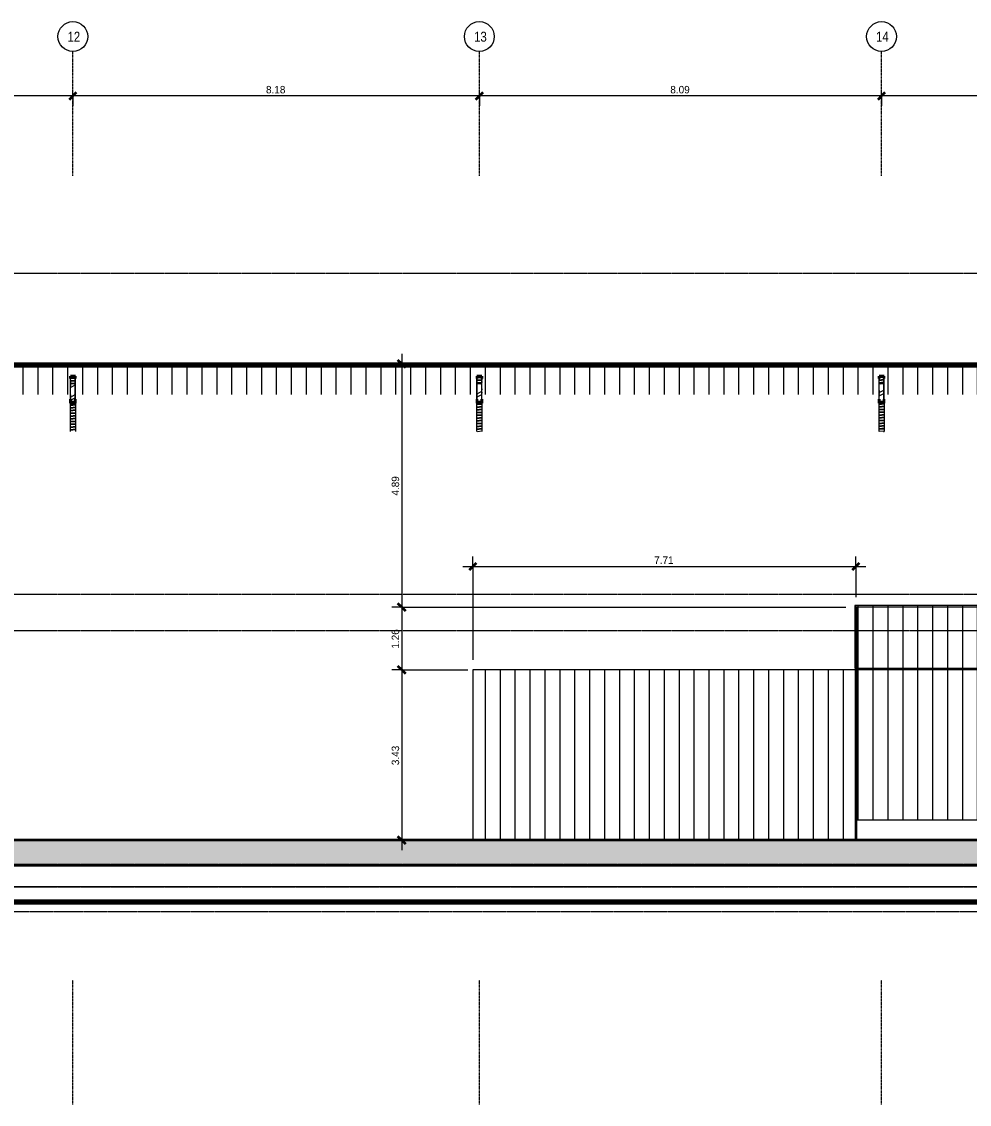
# Model space of a CAD drawing. Header units: centimetres. Extents: x -11896 to 2794, y -437 to 1921.
# Drawn here: x -8275 to -6368, y -437 to 1740 of the extents above; entities that cross this region are included whole.
import ezdxf

# ---------------------------------------------------------------- set-up
doc = ezdxf.new("R2010")
doc.units = ezdxf.units.CM
doc.linetypes.add('Centre', pattern=[3.175, 0.635, -0.475, 1.59, -0.475])
doc.linetypes.add('Grid Line', pattern=[2.2225, 1.27, -0.3175, 0.3175, -0.3175])
for name, color, linetype, lineweight in [('A-ANNO-DIMS', 7, 'Continuous', 9), ('A-ANNO-DIMS-100', 7, 'Continuous', 9), ('A-CLNG', 7, 'Continuous', 9), ('A-FLOR', 7, 'Continuous', 9), ('A-FLOR-LEVL', 7, 'Continuous', 9), ('A-FLOR-PATT', 7, 'Continuous', 35), ('A-ROOF', 7, 'Continuous', 9), ('A-ROOF-PATT', 7, 'Continuous', 35), ('A-WALL', 7, 'Continuous', 9), ('A-WALL-PATT', 7, 'Continuous', 35), ('C-BLDG-PADS', 7, 'Continuous', 9), ('C-TOPO', 7, 'Continuous', 9), ('I-WALL', 7, 'Continuous', 9), ('S-BEAM', 7, 'Continuous', 9), ('S-GRID', 7, 'Continuous', 9), ('S-GRID-IDEN', 7, 'Continuous', 9)]:
    doc.layers.add(name, color=color, linetype=linetype, lineweight=lineweight)
doc.styles.add('Century Gothic_1', font='GOTHIC.TTF', dxfattribs={"height": 15})
doc.styles.add('Saira Condensed', font='SairaCondensed-Regular.ttf', dxfattribs={"height": 20})
doc.dimstyles.new('FCA_N_Cotas_E100', dxfattribs={"dimscale": 30.48, "dimtxt": 15.662524, "dimasz": 0.492126, "dimexe": 0.656168, "dimexo": 0.656168, "dimgap": 0.032808, "dimtad": 1, "dimlfac": 0.01, "dimrnd": 0.01, "dimzin": 0, "dimdsep": 46, "dimtxsty": 'Century Gothic_1', "dimblk1": 'OBLIQUE', "dimblk2": 'OBLIQUE', "dimsah": 1, "dimcen": 0.09, "dimdle": 0.656168, "dimazin": 2, "dimtfac": 1, "dimtdec": 4, "dimtix": 1, "dimtmove": 0, "dimatfit": 3, "dimfxl": 1, "dimtvp": 1, "dimtolj": 1, "dimtzin": 0, "dimarcsym": 2})
pattern_1 = [(36.041, (-5061.785, 823.778), (-25.14435, 18.29587), []), (36.041, (-5061.785, 851.5), (-25.14435, 18.29587), [])]
pattern_2 = [(34.449, (-5061.785, 900.953), (-25.14447, 17.2483), []), (34.449, (-5061.785, 927.088), (-25.14447, 17.2483), [])]
pattern_3 = [(45, (-5061.785, 712), (-25.1447, 25.1447), []), (45, (-5061.785, 750.1), (-25.1447, 25.1447), [])]
pattern_4 = [(27.119, (-5061.785, 910.386), (-25.1446, 12.87785), []), (27.119, (-5061.785, 929.898), (-25.1446, 12.87785), [])]
pattern_5 = [(27.119, (-5061.785, 906.35), (-25.1446, 12.87785), []), (27.119, (-5061.785, 925.86), (-25.1446, 12.87785), [])]
pattern_6 = [(6.216, (-5061.785, 1018.833), (-25.144351, 2.738546), []), (6.216, (-5061.785, 1022.983), (-25.144351, 2.738546), [])]
pattern_7 = [(6.216, (-5061.785, 1023.505), (-25.144351, 2.738546), []), (6.216, (-5061.785, 1027.655), (-25.144351, 2.738546), [])]
pattern_8 = [(6.296, (-5061.785, 969.68), (-25.144893, 2.77422), []), (6.296, (-5061.785, 973.883), (-25.144893, 2.77422), [])]
pattern_9 = [(90, (-5061.785, 712), (-30, 2e-15), [])]

# ---------------------------------------------------------------- blocks, each defined once
blk = doc.blocks.new('RVR_CERCHA_C02 - RVR_CERCHA_C02-V1-Sección 2-1')
at = {"layer": 'S-BEAM', "true_color": 0xc0c0c0}
h = blk.add_hatch(dxfattribs=at)
h.set_pattern_fill('FP_7', color=9, style=0, pattern_type=2)
h.set_pattern_definition(pattern_3)
h.paths.add_polyline_path([(-6549.7, 1022.5), (-6549.7, 1027.2), (-6540.3, 1027.2), (-6540.3, 1022.5), (-6540, 1022.5), (-6540, 1027.5), (-6550, 1027.5), (-6550, 1022.5)])
h = blk.add_hatch(dxfattribs=at)
h.set_pattern_fill('FP_11', color=9, style=0, pattern_type=2)
h.set_pattern_definition(pattern_7)
h.paths.add_polyline_path([(-6541.1, 1012.9), (-6540.3, 1012.9), (-6540.3, 1027.2), (-6549.7, 1027.2), (-6549.7, 1012.9), (-6543.6, 1012.9)])
h = blk.add_hatch(dxfattribs=at)
h.set_pattern_fill('FP_10', color=9, style=0, pattern_type=2)
h.set_pattern_definition(pattern_6)
h.paths.add_polyline_path([(-6550, 1016.1), (-6549.7, 1016.1), (-6549.7, 1022.5), (-6550, 1022.5)])
h = blk.add_hatch(dxfattribs=at)
h.set_pattern_fill('FP_8', color=9, style=0, pattern_type=2)
h.set_pattern_definition(pattern_4)
h.paths.add_polyline_path([(-6549.7, 980.9), (-6549.7, 1016.1), (-6550, 1016.1), (-6550, 980.9)])
h = blk.add_hatch(dxfattribs=at)
h.set_pattern_fill('FP_5', color=9, style=0, pattern_type=2)
h.set_pattern_definition(pattern_1)
h.paths.add_polyline_path([(-6543.6, 1012.7), (-6540.3, 1012.7), (-6540.3, 1012.9), (-6549.7, 1012.9), (-6549.7, 1012.7)])
h = blk.add_hatch(dxfattribs=at)
h.set_pattern_fill('FP_6', color=9, style=0, pattern_type=2)
h.set_pattern_definition(pattern_2)
h.paths.add_polyline_path([(-6540.3, 973.2), (-6540.3, 975.1), (-6549.7, 975.1), (-6549.7, 973.2), (-6542.7, 973.2)])
h.paths.add_polyline_path([(-6540.3, 1011.6), (-6540.3, 1012.7), (-6549.7, 1012.7), (-6549.7, 1011.6), (-6543.6, 1011.6)])
h = blk.add_hatch(dxfattribs=at)
h.set_pattern_fill('FP_9', color=9, style=0, pattern_type=2)
h.set_pattern_definition(pattern_5)
h.paths.add_polyline_path([(-6543.6, 975.4), (-6540.3, 975.4), (-6540.3, 1011.6), (-6549.7, 1011.6), (-6549.7, 975.4), (-6547.4, 975.4)])
h = blk.add_hatch(dxfattribs=at)
h.set_pattern_fill('FP_10', color=9, style=0, pattern_type=2)
h.set_pattern_definition(pattern_6)
h.paths.add_polyline_path([(-6540.2, 1016.1), (-6540, 1016.1), (-6540, 1022.5), (-6540.3, 1022.5), (-6540.3, 1016.1)])
h = blk.add_hatch(dxfattribs=at)
h.set_pattern_fill('FP_8', color=9, style=0, pattern_type=2)
h.set_pattern_definition(pattern_4)
h.paths.add_polyline_path([(-6540, 980.9), (-6540, 1016.1), (-6540.3, 1016.1), (-6540.3, 980.9)])
h = blk.add_hatch(dxfattribs=at)
h.set_pattern_fill('FP_7', color=9, style=0, pattern_type=2)
h.set_pattern_definition(pattern_3)
h.paths.add_polyline_path([(-6543.6, 975.1), (-6540, 975.1), (-6540, 980.9), (-6540.3, 980.9), (-6540.3, 975.4), (-6549.7, 975.4), (-6549.7, 980.9), (-6550, 980.9), (-6550, 975.1)])
h = blk.add_hatch(dxfattribs=at)
h.set_pattern_fill('FP_7', color=9, style=0, pattern_type=2)
h.set_pattern_definition(pattern_3)
h.paths.add_polyline_path([(-6543.6, 972.9), (-6540, 972.9), (-6540, 977.9), (-6540.3, 977.9), (-6540.3, 973.2), (-6549.7, 973.2), (-6549.7, 977.9), (-6550, 977.9), (-6550, 972.9)])
h = blk.add_hatch(dxfattribs=at)
h.set_pattern_fill('FP_12', color=9, style=0, pattern_type=2)
h.set_pattern_definition(pattern_8)
h.paths.add_polyline_path([(-6542.7, 916.1), (-6540, 916.1), (-6540, 921.2), (-6540, 921.3), (-6540, 972.9), (-6550, 972.8), (-6550, 921.3), (-6550, 921.2), (-6550, 916.1), (-6543.6, 916.1)])
at = {"layer": 'S-BEAM', "lineweight": 35}
for p, q in [((-6550, 1027.5), (-6550, 1022.5)), ((-6540, 1027.5), (-6550, 1027.5)), ((-6549.7, 1022.5), (-6549.7, 1027.2)), ((-6549.7, 1027.2), (-6540.3, 1027.2)), ((-6540.3, 1027.2), (-6540.3, 1022.5)), ((-6540, 1022.5), (-6540, 1027.5)), ((-6550, 1022.5), (-6549.7, 1022.5)), ((-6540.3, 1022.5), (-6540, 1022.5)), ((-6550, 980.9), (-6550, 975.1)), ((-6549.7, 980.9), (-6550, 980.9)), ((-6549.7, 975.4), (-6549.7, 980.9)), ((-6540, 980.9), (-6540.3, 980.9)), ((-6540.3, 980.9), (-6540.3, 975.4)), ((-6540, 975.1), (-6540, 980.9)), ((-6549.7, 979.1), (-6550, 979.1)), ((-6550, 979.1), (-6550, 978.8)), ((-6550, 978.8), (-6549.7, 978.8)), ((-6550, 977.9), (-6550, 972.9)), ((-6549.7, 977.9), (-6550, 977.9)), ((-6550, 975.1), (-6540, 975.1)), ((-6550, 972.9), (-6540, 972.9)), ((-6549.7, 978.8), (-6549.7, 979.1)), ((-6549.7, 973.2), (-6549.7, 977.9)), ((-6540.3, 975.4), (-6549.7, 975.4)), ((-6540.3, 973.2), (-6549.7, 973.2)), ((-6540, 979.1), (-6540.3, 979.1)), ((-6540.3, 979.1), (-6540.3, 978.8)), ((-6540.3, 978.8), (-6540, 978.8)), ((-6540, 977.9), (-6540.3, 977.9)), ((-6540.3, 977.9), (-6540.3, 973.2)), ((-6540, 978.8), (-6540, 979.1)), ((-6540, 972.9), (-6540, 977.9))]:
    blk.add_line(p, q, dxfattribs=at)
at = {"layer": 'S-BEAM'}
for p, q in [((-6550, 1016.1), (-6550, 1022.5)), ((-6550, 980.9), (-6550, 1016.1)), ((-6549.7, 1016.1), (-6549.7, 1022.5)), ((-6549.7, 980.9), (-6549.7, 1016.1)), ((-6540.3, 1012.9), (-6549.7, 1012.9)), ((-6549.7, 1012.7), (-6540.3, 1012.7)), ((-6540.3, 1016.1), (-6540.3, 1022.5)), ((-6540.3, 980.9), (-6540.3, 1016.1)), ((-6540, 1016.1), (-6540, 1022.5)), ((-6540, 980.9), (-6540, 1016.1)), ((-6550, 921.3), (-6550, 972.9)), ((-6540, 972.9), (-6540, 921.3)), ((-6550, 921.2), (-6549.7, 921.2)), ((-6550, 916.1), (-6550, 921.2)), ((-6540.3, 921.2), (-6540, 921.2)), ((-6540, 921.2), (-6540, 916.1))]:
    blk.add_line(p, q, dxfattribs=at)
blk = doc.blocks.new('RVR_CERCHA_C02 - RVR_CERCHA_C02-V2-Sección 2-1')
at = {"layer": 'S-BEAM', "true_color": 0xc0c0c0}
h = blk.add_hatch(dxfattribs=at)
h.set_pattern_fill('FP_7', color=9, style=0, pattern_type=2)
h.set_pattern_definition(pattern_3)
h.paths.add_polyline_path([(-7348.8, 1022.5), (-7348.8, 1027.5), (-7358.8, 1027.5), (-7358.8, 1022.5), (-7358.5, 1022.5), (-7358.5, 1027.2), (-7349.1, 1027.2), (-7349.1, 1022.5)])
h = blk.add_hatch(dxfattribs=at)
h.set_pattern_fill('FP_11', color=9, style=0, pattern_type=2)
h.set_pattern_definition(pattern_7)
h.paths.add_polyline_path([(-7356.9, 1012.9), (-7349.1, 1012.9), (-7349.1, 1027.2), (-7358.5, 1027.2), (-7358.5, 1012.9)])
h = blk.add_hatch(dxfattribs=at)
h.set_pattern_fill('FP_10', color=9, style=0, pattern_type=2)
h.set_pattern_definition(pattern_6)
h.paths.add_polyline_path([(-7358.8, 1016.1), (-7358.5, 1016.1), (-7358.5, 1022.5), (-7358.8, 1022.5)])
h = blk.add_hatch(dxfattribs=at)
h.set_pattern_fill('FP_8', color=9, style=0, pattern_type=2)
h.set_pattern_definition(pattern_4)
h.paths.add_polyline_path([(-7358.5, 980.9), (-7358.5, 1016.1), (-7358.8, 1016.1), (-7358.8, 980.9)])
h = blk.add_hatch(dxfattribs=at)
h.set_pattern_fill('FP_5', color=9, style=0, pattern_type=2)
h.set_pattern_definition(pattern_1)
h.paths.add_polyline_path([(-7358.5, 1012.7), (-7349.1, 1012.7), (-7349.1, 1012.9), (-7358.5, 1012.9), (-7358.5, 1012.7)])
h = blk.add_hatch(dxfattribs=at)
h.set_pattern_fill('FP_6', color=9, style=0, pattern_type=2)
h.set_pattern_definition(pattern_2)
h.paths.add_polyline_path([(-7349.1, 973.2), (-7349.1, 975.1), (-7358.5, 975.1), (-7358.5, 973.2), (-7351.5, 973.2)])
h.paths.add_polyline_path([(-7349.1, 1011.6), (-7349.1, 1012.7), (-7358.5, 1012.7), (-7358.5, 1011.6)])
h = blk.add_hatch(dxfattribs=at)
h.set_pattern_fill('FP_9', color=9, style=0, pattern_type=2)
h.set_pattern_definition(pattern_5)
h.paths.add_polyline_path([(-7349.1, 975.4), (-7349.1, 1011.6), (-7358.5, 1011.6), (-7358.5, 975.4), (-7351.4, 975.4)])
h = blk.add_hatch(dxfattribs=at)
h.set_pattern_fill('FP_10', color=9, style=0, pattern_type=2)
h.set_pattern_definition(pattern_6)
h.paths.add_polyline_path([(-7349.1, 1016.1), (-7348.8, 1016.1), (-7348.8, 1022.5), (-7349.1, 1022.5), (-7349.1, 1016.1)])
h = blk.add_hatch(dxfattribs=at)
h.set_pattern_fill('FP_8', color=9, style=0, pattern_type=2)
h.set_pattern_definition(pattern_4)
h.paths.add_polyline_path([(-7348.8, 980.9), (-7348.8, 1016.1), (-7349.1, 1016.1), (-7349.1, 980.9)])
h = blk.add_hatch(dxfattribs=at)
h.set_pattern_fill('FP_7', color=9, style=0, pattern_type=2)
h.set_pattern_definition(pattern_3)
h.paths.add_polyline_path([(-7358.8, 975.1), (-7348.8, 975.1), (-7348.8, 980.9), (-7349.1, 980.9), (-7349.1, 975.4), (-7358.5, 975.4), (-7358.5, 980.9), (-7358.8, 980.9)])
h = blk.add_hatch(dxfattribs=at)
h.set_pattern_fill('FP_7', color=9, style=0, pattern_type=2)
h.set_pattern_definition(pattern_3)
h.paths.add_polyline_path([(-7358.8, 972.9), (-7348.8, 972.9), (-7348.8, 977.9), (-7349.1, 977.9), (-7349.1, 973.2), (-7358.5, 973.2), (-7358.5, 977.9), (-7358.8, 977.9)])
h = blk.add_hatch(dxfattribs=at)
h.set_pattern_fill('FP_12', color=9, style=0, pattern_type=2)
h.set_pattern_definition(pattern_8)
h.paths.add_polyline_path([(-7351.5, 916.1), (-7348.8, 916.1), (-7348.8, 921.2), (-7348.8, 921.3), (-7348.8, 972.9), (-7358.8, 972.8), (-7358.8, 921.3), (-7358.8, 921.2), (-7358.8, 916.1), (-7358.5, 916.1)])
at = {"layer": 'S-BEAM', "lineweight": 35}
for p, q in [((-7358.8, 1027.5), (-7358.8, 1022.5)), ((-7348.8, 1027.5), (-7358.8, 1027.5)), ((-7358.5, 1022.5), (-7358.5, 1027.2)), ((-7358.5, 1027.2), (-7349.1, 1027.2)), ((-7349.1, 1027.2), (-7349.1, 1022.5)), ((-7348.8, 1022.5), (-7348.8, 1027.5)), ((-7358.8, 1022.5), (-7358.5, 1022.5)), ((-7349.1, 1022.5), (-7348.8, 1022.5)), ((-7358.8, 980.9), (-7358.8, 975.1)), ((-7358.5, 980.9), (-7358.8, 980.9)), ((-7358.5, 975.4), (-7358.5, 980.9)), ((-7348.8, 980.9), (-7349.1, 980.9)), ((-7349.1, 980.9), (-7349.1, 975.4)), ((-7348.8, 975.1), (-7348.8, 980.9)), ((-7358.5, 979.1), (-7358.8, 979.1)), ((-7358.8, 979.1), (-7358.8, 978.8)), ((-7358.8, 978.8), (-7358.5, 978.8)), ((-7358.8, 977.9), (-7358.8, 972.9)), ((-7358.5, 977.9), (-7358.8, 977.9)), ((-7358.8, 975.1), (-7348.8, 975.1)), ((-7358.8, 972.9), (-7348.8, 972.9)), ((-7358.5, 978.8), (-7358.5, 979.1)), ((-7358.5, 973.2), (-7358.5, 977.9)), ((-7349.1, 975.4), (-7358.5, 975.4)), ((-7349.1, 973.2), (-7358.5, 973.2)), ((-7348.8, 979.1), (-7349.1, 979.1)), ((-7349.1, 979.1), (-7349.1, 978.8)), ((-7349.1, 978.8), (-7348.8, 978.8)), ((-7348.8, 977.9), (-7349.1, 977.9)), ((-7349.1, 977.9), (-7349.1, 973.2)), ((-7348.8, 978.8), (-7348.8, 979.1)), ((-7348.8, 972.9), (-7348.8, 977.9))]:
    blk.add_line(p, q, dxfattribs=at)
at = {"layer": 'S-BEAM'}
for p, q in [((-7358.8, 1016.1), (-7358.8, 1022.5)), ((-7358.8, 980.9), (-7358.8, 1016.1)), ((-7358.5, 1016.1), (-7358.5, 1022.5)), ((-7358.5, 980.9), (-7358.5, 1016.1)), ((-7349.1, 1012.9), (-7358.5, 1012.9)), ((-7358.5, 1012.7), (-7349.1, 1012.7)), ((-7349.1, 1016.1), (-7349.1, 1022.5)), ((-7349.1, 980.9), (-7349.1, 1016.1)), ((-7348.8, 1016.1), (-7348.8, 1022.5)), ((-7348.8, 980.9), (-7348.8, 1016.1)), ((-7358.8, 921.3), (-7358.8, 972.9)), ((-7348.8, 972.9), (-7348.8, 921.3)), ((-7358.8, 921.2), (-7358.5, 921.2)), ((-7358.8, 916.1), (-7358.8, 921.2)), ((-7349.1, 921.2), (-7348.8, 921.2)), ((-7348.8, 921.2), (-7348.8, 916.1))]:
    blk.add_line(p, q, dxfattribs=at)
blk = doc.blocks.new('RVR_CERCHA_C02 - RVR_CERCHA_C02-V4-Sección 2-1')
at = {"layer": 'S-BEAM', "true_color": 0xc0c0c0}
h = blk.add_hatch(dxfattribs=at)
h.set_pattern_fill('FP_7', color=9, style=0, pattern_type=2)
h.set_pattern_definition(pattern_3)
h.paths.add_polyline_path([(-8176.3, 1022.5), (-8176.3, 1027.2), (-8166.9, 1027.2), (-8166.9, 1022.5), (-8166.6, 1022.5), (-8166.6, 1027.5), (-8176.6, 1027.5), (-8176.6, 1022.5)])
h = blk.add_hatch(dxfattribs=at)
h.set_pattern_fill('FP_11', color=9, style=0, pattern_type=2)
h.set_pattern_definition(pattern_7)
h.paths.add_polyline_path([(-8167.7, 1012.9), (-8166.9, 1012.9), (-8166.9, 1027.2), (-8176.3, 1027.2), (-8176.3, 1012.9), (-8174.5, 1012.9)])
h = blk.add_hatch(dxfattribs=at)
h.set_pattern_fill('FP_10', color=9, style=0, pattern_type=2)
h.set_pattern_definition(pattern_6)
h.paths.add_polyline_path([(-8176.6, 1016.1), (-8176.3, 1016.1), (-8176.3, 1022.5), (-8176.6, 1022.5)])
h = blk.add_hatch(dxfattribs=at)
h.set_pattern_fill('FP_8', color=9, style=0, pattern_type=2)
h.set_pattern_definition(pattern_4)
h.paths.add_polyline_path([(-8176.3, 980.9), (-8176.3, 1016.1), (-8176.6, 1016.1), (-8176.6, 980.9)])
h = blk.add_hatch(dxfattribs=at)
h.set_pattern_fill('FP_5', color=9, style=0, pattern_type=2)
h.set_pattern_definition(pattern_1)
h.paths.add_polyline_path([(-8174.5, 1012.7), (-8166.9, 1012.7), (-8166.9, 1012.9), (-8176.3, 1012.9), (-8176.3, 1012.7)])
h = blk.add_hatch(dxfattribs=at)
h.set_pattern_fill('FP_6', color=9, style=0, pattern_type=2)
h.set_pattern_definition(pattern_2)
h.paths.add_polyline_path([(-8176.3, 973.2), (-8166.9, 973.2), (-8166.9, 975.1), (-8176.3, 975.1)])
h.paths.add_polyline_path([(-8176.3, 1011.6), (-8166.9, 1011.6), (-8166.9, 1012.7), (-8176.3, 1012.7)])
h = blk.add_hatch(dxfattribs=at)
h.set_pattern_fill('FP_9', color=9, style=0, pattern_type=2)
h.set_pattern_definition(pattern_5)
h.paths.add_polyline_path([(-8174.5, 975.4), (-8166.9, 975.4), (-8166.9, 1011.6), (-8176.3, 1011.6), (-8176.3, 975.4)])
h = blk.add_hatch(dxfattribs=at)
h.set_pattern_fill('FP_10', color=9, style=0, pattern_type=2)
h.set_pattern_definition(pattern_6)
h.paths.add_polyline_path([(-8166.6, 1016.1), (-8166.6, 1016.1), (-8166.6, 1022.5), (-8166.9, 1022.5), (-8166.8, 1016.1)])
h = blk.add_hatch(dxfattribs=at)
h.set_pattern_fill('FP_8', color=9, style=0, pattern_type=2)
h.set_pattern_definition(pattern_4)
h.paths.add_polyline_path([(-8166.6, 980.9), (-8166.6, 1016.1), (-8166.9, 1016.1), (-8166.9, 980.9)])
h = blk.add_hatch(dxfattribs=at)
h.set_pattern_fill('FP_7', color=9, style=0, pattern_type=2)
h.set_pattern_definition(pattern_3)
h.paths.add_polyline_path([(-8174.5, 975.1), (-8166.6, 975.1), (-8166.6, 980.9), (-8166.9, 980.9), (-8166.9, 975.4), (-8176.3, 975.4), (-8176.3, 980.9), (-8176.6, 980.9), (-8176.6, 975.1)])
h = blk.add_hatch(dxfattribs=at)
h.set_pattern_fill('FP_7', color=9, style=0, pattern_type=2)
h.set_pattern_definition(pattern_3)
h.paths.add_polyline_path([(-8174.5, 972.9), (-8166.6, 972.9), (-8166.6, 977.9), (-8166.9, 977.9), (-8166.9, 973.2), (-8176.3, 973.2), (-8176.3, 977.9), (-8176.6, 977.9), (-8176.6, 972.9)])
h = blk.add_hatch(dxfattribs=at)
h.set_pattern_fill('FP_12', color=9, style=0, pattern_type=2)
h.set_pattern_definition(pattern_8)
h.paths.add_polyline_path([(-8169.3, 916.1), (-8166.6, 916.1), (-8166.6, 921.2), (-8166.6, 921.3), (-8166.6, 972.9), (-8176.6, 972.8), (-8176.6, 921.3), (-8176.6, 921.2), (-8176.6, 916.1), (-8174.5, 916.1)])
h = blk.add_hatch(dxfattribs=at)
h.set_pattern_fill('FP_13', color=9, style=0, pattern_type=2)
h.set_pattern_definition([(40.659, (-5061.785, 971.056), (-17.55425, 28.1168), []), (40.659, (-5061.785, 1003.78), (-17.55425, 28.1168), [])])
h.paths.add_polyline_path([(-8166.6, 921.2), (-8166.6, 921.3), (-8166.9, 921.2)])
at = {"layer": 'S-BEAM', "lineweight": 35}
for p, q in [((-8176.6, 1027.5), (-8176.6, 1022.5)), ((-8166.6, 1027.5), (-8176.6, 1027.5)), ((-8176.3, 1022.5), (-8176.3, 1027.2)), ((-8176.3, 1027.2), (-8166.9, 1027.2)), ((-8166.9, 1027.2), (-8166.9, 1022.5)), ((-8166.6, 1022.5), (-8166.6, 1027.5)), ((-8176.6, 1022.5), (-8176.3, 1022.5)), ((-8166.9, 1022.5), (-8166.6, 1022.5)), ((-8176.6, 980.9), (-8176.6, 975.1)), ((-8176.3, 980.9), (-8176.6, 980.9)), ((-8176.3, 975.4), (-8176.3, 980.9)), ((-8166.6, 980.9), (-8166.9, 980.9)), ((-8166.9, 980.9), (-8166.9, 975.4)), ((-8166.6, 975.1), (-8166.6, 980.9)), ((-8176.3, 979.1), (-8176.6, 979.1)), ((-8176.6, 979.1), (-8176.6, 978.8)), ((-8176.6, 978.8), (-8176.3, 978.8)), ((-8176.6, 977.9), (-8176.6, 972.9)), ((-8176.3, 977.9), (-8176.6, 977.9)), ((-8176.6, 975.1), (-8166.6, 975.1)), ((-8176.6, 972.9), (-8166.6, 972.9)), ((-8176.3, 978.8), (-8176.3, 979.1)), ((-8176.3, 973.2), (-8176.3, 977.9)), ((-8166.9, 975.4), (-8176.3, 975.4)), ((-8166.9, 973.2), (-8176.3, 973.2)), ((-8166.6, 979.1), (-8166.9, 979.1)), ((-8166.9, 979.1), (-8166.9, 978.8)), ((-8166.9, 978.8), (-8166.6, 978.8)), ((-8166.6, 977.9), (-8166.9, 977.9)), ((-8166.9, 977.9), (-8166.9, 973.2)), ((-8166.6, 978.8), (-8166.6, 979.1)), ((-8166.6, 972.9), (-8166.6, 977.9))]:
    blk.add_line(p, q, dxfattribs=at)
at = {"layer": 'S-BEAM'}
for p, q in [((-8176.6, 1016.1), (-8176.6, 1022.5)), ((-8176.6, 980.9), (-8176.6, 1016.1)), ((-8176.3, 1016.1), (-8176.3, 1022.5)), ((-8176.3, 980.9), (-8176.3, 1016.1)), ((-8166.9, 1012.9), (-8176.3, 1012.9)), ((-8176.3, 1012.7), (-8166.9, 1012.7)), ((-8166.9, 1016.1), (-8166.9, 1022.5)), ((-8166.9, 980.9), (-8166.9, 1016.1)), ((-8166.6, 1016.1), (-8166.6, 1022.5)), ((-8166.6, 980.9), (-8166.6, 1016.1)), ((-8176.6, 921.3), (-8176.6, 972.9)), ((-8166.6, 972.9), (-8166.6, 921.3)), ((-8176.6, 921.2), (-8176.3, 921.2)), ((-8176.6, 916.1), (-8176.6, 921.2)), ((-8166.9, 921.2), (-8166.6, 921.2)), ((-8166.6, 921.2), (-8166.6, 916.1))]:
    blk.add_line(p, q, dxfattribs=at)
blk = doc.blocks.new('PQ_RVR_EST-01_ZZ_ZZ_MO_T_A_rvt-1-Sección 2-1')
at = {"layer": 'A-FLOR-PATT', "lineweight": 9, "true_color": 0x9a9a9a}
blk.add_hatch(color=253, dxfattribs=at).paths.add_polyline_path([(-11182.1, 44), (-5134, 44), (-5134, 94), (-11182.1, 94)])
at = {"layer": 'A-FLOR', "lineweight": 35}
for p, q in [((-5134, 94), (-9355.8, 94)), ((-11182.1, 44), (-5134, 44))]:
    blk.add_line(p, q, dxfattribs=at)
at = {"layer": 'S-BEAM', "lineweight": 9}
for name in ['RVR_CERCHA_C02 - RVR_CERCHA_C02-V4-Sección 2-1', 'RVR_CERCHA_C02 - RVR_CERCHA_C02-V2-Sección 2-1', 'RVR_CERCHA_C02 - RVR_CERCHA_C02-V1-Sección 2-1']:
    blk.add_blockref(name, (0, 0), dxfattribs=at)
blk = doc.blocks.new('Grid - 3mm-1939417-Sección 2-1')
at = {"layer": 'S-GRID-IDEN', "color": 253, "true_color": 0xaaaaaa}
blk.add_circle((-11357.4, 1710.5), 30, dxfattribs=at)
blk = doc.blocks.new('DIMBLOCK1-Sección 2-1')
at = {"layer": 'A-ANNO-DIMS-100', "lineweight": 35}
for p, q in [((-6545, 1591), (-6552.5, 1583.5)), ((-6545, 1591), (-6537.5, 1598.5)), ((-5746.5, 1591), (-5754, 1583.5)), ((-5746.5, 1591), (-5739, 1598.5))]:
    blk.add_line(p, q, dxfattribs=at)
at = {"layer": 'A-ANNO-DIMS-100'}
for p, q in [((-6545, 1591), (-6545, 1600.3)), ((-5726.5, 1591), (-6545, 1591)), ((-6545, 1591), (-6545, 1571)), ((-5746.5, 1591), (-5746.5, 1600.3)), ((-5746.5, 1591), (-5746.5, 1571))]:
    blk.add_line(p, q, dxfattribs=at)
at = {"layer": 'A-ANNO-DIMS-100', "color": 0, "insert": (-6166.1, 1611.2), "char_height": 15, "width": 48.927, "attachment_point": 1, "line_spacing_factor": 0.984502, "style": 'Century Gothic_1'}
blk.add_mtext('7.98', dxfattribs=at)
blk = doc.blocks.new('_Oblique')
at = {"color": 0, "linetype": 'ByBlock', "lineweight": -2}
blk.add_line((-0.5, -0.5), (0.5, 0.5), dxfattribs=at)
blk = doc.blocks.new('DIMBLOCK2-Sección 2-1')
at = {"layer": 'A-ANNO-DIMS-100', "lineweight": 35}
for p, q in [((-7354, 1591), (-7361.5, 1583.5)), ((-7354, 1591), (-7346.5, 1598.5)), ((-6545, 1591), (-6552.5, 1583.5)), ((-6545, 1591), (-6537.5, 1598.5))]:
    blk.add_line(p, q, dxfattribs=at)
at = {"layer": 'A-ANNO-DIMS-100'}
for p, q in [((-7354, 1591), (-7354, 1600.3)), ((-6545, 1591), (-7354, 1591)), ((-7354, 1591), (-7354, 1571)), ((-6545, 1591), (-6545, 1600.3)), ((-6545, 1591), (-6545, 1571))]:
    blk.add_line(p, q, dxfattribs=at)
at = {"layer": 'A-ANNO-DIMS-100', "color": 0, "insert": (-6969.9, 1611.2), "char_height": 15, "width": 48.927, "attachment_point": 1, "line_spacing_factor": 0.984502, "style": 'Century Gothic_1'}
blk.add_mtext('8.09', dxfattribs=at)
blk = doc.blocks.new('DIMBLOCK3-Sección 2-1')
at = {"layer": 'A-ANNO-DIMS-100', "lineweight": 35}
for p, q in [((-8171.6, 1591), (-8179.1, 1583.5)), ((-8171.6, 1591), (-8164.1, 1598.5)), ((-7354, 1591), (-7361.5, 1583.5)), ((-7354, 1591), (-7346.5, 1598.5))]:
    blk.add_line(p, q, dxfattribs=at)
at = {"layer": 'A-ANNO-DIMS-100'}
for p, q in [((-8171.6, 1591), (-8171.6, 1600.3)), ((-7354, 1591), (-8171.6, 1591)), ((-8171.6, 1591), (-8171.6, 1571)), ((-7354, 1591), (-7354, 1600.3)), ((-7354, 1591), (-7354, 1571))]:
    blk.add_line(p, q, dxfattribs=at)
at = {"layer": 'A-ANNO-DIMS-100', "color": 0, "insert": (-7783.2, 1611.2), "char_height": 15, "width": 48.927, "attachment_point": 1, "line_spacing_factor": 0.984502, "style": 'Century Gothic_1'}
blk.add_mtext('8.18', dxfattribs=at)
blk = doc.blocks.new('DIMBLOCK4-Sección 2-1')
at = {"layer": 'A-ANNO-DIMS-100', "lineweight": 35}
for p, q in [((-8971.4, 1591), (-8978.9, 1583.5)), ((-8971.4, 1591), (-8963.9, 1598.5)), ((-8171.6, 1591), (-8179.1, 1583.5)), ((-8171.6, 1591), (-8164.1, 1598.5))]:
    blk.add_line(p, q, dxfattribs=at)
at = {"layer": 'A-ANNO-DIMS-100'}
for p, q in [((-8971.4, 1591), (-8971.4, 1600.3)), ((-8171.6, 1591), (-8971.4, 1591)), ((-8971.4, 1591), (-8971.4, 1571)), ((-8171.6, 1591), (-8171.6, 1600.3)), ((-8171.6, 1591), (-8171.6, 1571))]:
    blk.add_line(p, q, dxfattribs=at)
at = {"layer": 'A-ANNO-DIMS-100', "color": 0, "insert": (-8591.9, 1611.2), "char_height": 15, "width": 48.927, "attachment_point": 1, "line_spacing_factor": 0.984502, "style": 'Century Gothic_1'}
blk.add_mtext('8.00', dxfattribs=at)
blk = doc.blocks.new('DIMBLOCK11-Sección 2-1')
at = {"layer": 'A-ANNO-DIMS-100'}
for p, q in [((-7510.2, 1072.2), (-7510.2, 562.8)), ((-7510.2, 1052.2), (-7530.2, 1052.2)), ((-7510.2, 1052.2), (-6425.3, 1052.2)), ((-7510.2, 562.8), (-7530.2, 562.8)), ((-7510.2, 562.8), (-6616.7, 562.8))]:
    blk.add_line(p, q, dxfattribs=at)
at = {"layer": 'A-ANNO-DIMS-100', "lineweight": 35}
for p, q in [((-7510.2, 1052.2), (-7517.7, 1059.7)), ((-7510.2, 1052.2), (-7502.7, 1044.7)), ((-7510.2, 562.8), (-7517.7, 570.3)), ((-7510.2, 562.8), (-7502.7, 555.3))]:
    blk.add_line(p, q, dxfattribs=at)
at = {"layer": 'A-ANNO-DIMS-100', "color": 0, "insert": (-7530.4, 787.1), "char_height": 15, "width": 48.927, "attachment_point": 1, "rotation": 90, "line_spacing_factor": 0.984502, "style": 'Century Gothic_1'}
blk.add_mtext('4.89', dxfattribs=at)
blk = doc.blocks.new('DIMBLOCK12-Sección 2-1')
at = {"layer": 'A-ANNO-DIMS-100', "lineweight": 35}
for p, q in [((-7510.2, 562.8), (-7517.7, 570.3)), ((-7510.2, 562.8), (-7502.7, 555.3)), ((-7510.2, 436.5), (-7517.7, 444)), ((-7510.2, 436.5), (-7502.7, 429))]:
    blk.add_line(p, q, dxfattribs=at)
at = {"layer": 'A-ANNO-DIMS-100'}
for p, q in [((-7510.2, 562.8), (-7530.2, 562.8)), ((-7510.2, 562.8), (-7510.2, 436.5)), ((-7510.2, 562.8), (-6616.7, 562.8)), ((-7510.2, 436.5), (-7530.2, 436.5)), ((-7510.2, 436.5), (-7377.3, 436.5))]:
    blk.add_line(p, q, dxfattribs=at)
at = {"layer": 'A-ANNO-DIMS-100', "color": 0, "insert": (-7530.4, 479.3), "char_height": 15, "width": 48.927, "attachment_point": 1, "rotation": 90, "line_spacing_factor": 0.984502, "style": 'Century Gothic_1'}
blk.add_mtext('1.26', dxfattribs=at)
blk = doc.blocks.new('DIMBLOCK13-Sección 2-1')
at = {"layer": 'A-ANNO-DIMS-100'}
for p, q in [((-7510.2, 436.5), (-7530.2, 436.5)), ((-7510.2, 436.5), (-7510.2, 74)), ((-7510.2, 436.5), (-7377.3, 436.5)), ((-7510.2, 94), (-7519.6, 94)), ((-7510.2, 94), (-7490.2, 94))]:
    blk.add_line(p, q, dxfattribs=at)
at = {"layer": 'A-ANNO-DIMS-100', "lineweight": 35}
for p, q in [((-7510.2, 436.5), (-7517.7, 444)), ((-7510.2, 436.5), (-7502.7, 429)), ((-7510.2, 94), (-7517.7, 101.5)), ((-7510.2, 94), (-7502.7, 86.5))]:
    blk.add_line(p, q, dxfattribs=at)
at = {"layer": 'A-ANNO-DIMS-100', "color": 0, "insert": (-7530.4, 244.9), "char_height": 15, "width": 48.927, "attachment_point": 1, "rotation": 90, "line_spacing_factor": 0.984502, "style": 'Century Gothic_1'}
blk.add_mtext('3.43', dxfattribs=at)
blk = doc.blocks.new('DIMBLOCK14-Sección 2-1')
at = {"layer": 'A-ANNO-DIMS-100'}
for p, q in [((-7367.3, 644.5), (-7367.3, 664.5)), ((-6596.7, 644.5), (-6596.7, 664.5)), ((-7387.3, 644.5), (-6576.7, 644.5)), ((-7367.3, 644.5), (-7367.3, 456.5)), ((-6596.7, 644.5), (-6596.7, 582.8))]:
    blk.add_line(p, q, dxfattribs=at)
at = {"layer": 'A-ANNO-DIMS-100', "lineweight": 35}
for p, q in [((-7367.3, 644.5), (-7374.8, 637)), ((-7367.3, 644.5), (-7359.8, 652)), ((-6596.7, 644.5), (-6604.2, 637)), ((-6596.7, 644.5), (-6589.2, 652))]:
    blk.add_line(p, q, dxfattribs=at)
at = {"layer": 'A-ANNO-DIMS-100', "color": 0, "insert": (-7002.4, 664.7), "char_height": 15, "width": 48.927, "attachment_point": 1, "line_spacing_factor": 0.984502, "style": 'Century Gothic_1'}
blk.add_mtext('7.71', dxfattribs=at)

msp = doc.modelspace()

# ---------------------------------------------------------------- hatches: boundary and pattern name
at = {"layer": 'A-FLOR-PATT', "lineweight": 9, "true_color": 0x9a9a9a}
msp.add_hatch(color=253, dxfattribs=at).paths.add_polyline_path([(-11388.747, 44), (-5133.963, 44), (-5133.963, 94), (-11388.747, 94)])
at = {"layer": 'A-ROOF-PATT', "lineweight": 9, "true_color": 0xc0c0c0}
h = msp.add_hatch(dxfattribs=at)
h.set_pattern_fill('FP_2', color=9, style=0, pattern_type=2)
h.set_pattern_definition([(90, (-5061.785, 1043.15), (-30, 2e-15), [])])
edge = h.paths.add_edge_path()
edge.add_line((-5133.963, 990.738), (-5133.963, 1047.194))
edge.add_line((-5133.963, 1047.194), (-8949.96, 1047.194))
edge.add_line((-8949.96, 1047.194), (-8949.961, 990.738))
edge.add_line((-8949.961, 990.738), (-8939.315, 990.738))
edge.add_line((-8939.315, 990.738), (-8939.315, 1044.163))
edge.add_line((-8939.315, 1044.163), (-8938.815, 1044.163))
edge.add_line((-8938.815, 1044.163), (-8938.815, 990.738))
edge.add_line((-8938.815, 990.738), (-8176.569, 990.738))
edge.add_line((-8176.569, 990.738), (-8176.569, 1027.547))
edge.add_line((-8176.569, 1027.547), (-8166.569, 1027.547))
edge.add_line((-8166.569, 1027.547), (-8166.569, 990.738))
edge.add_line((-8166.569, 990.738), (-7358.82, 990.738))
edge.add_line((-7358.82, 990.738), (-7358.82, 1027.547))
edge.add_line((-7358.82, 1027.547), (-7348.82, 1027.547))
edge.add_line((-7348.82, 1027.547), (-7348.82, 990.738))
edge.add_line((-7348.82, 990.738), (-6549.967, 990.738))
edge.add_line((-6549.967, 990.738), (-6549.967, 1027.547))
edge.add_line((-6549.967, 1027.547), (-6539.967, 1027.547))
edge.add_line((-6539.967, 1027.547), (-6539.967, 990.738))
edge.add_line((-6539.967, 990.738), (-5751.523, 990.738))
edge.add_line((-5751.523, 990.738), (-5751.523, 1027.547))
edge.add_line((-5751.523, 1027.547), (-5741.523, 1027.547))
edge.add_line((-5741.523, 1027.547), (-5741.523, 990.738))
at = {"layer": 'A-ROOF-PATT', "lineweight": 9, "true_color": 0x9a9a9a}
msp.add_hatch(color=253, dxfattribs=at).paths.add_polyline_path([(-8786.08, 1047.194), (-5133.963, 1047.194), (-5133.963, 1052.224), (-8949.96, 1052.224), (-8949.96, 1047.194)])
at = {"layer": 'A-WALL-PATT', "lineweight": 9, "true_color": 0xc0c0c0}
h = msp.add_hatch(dxfattribs=at)
h.set_pattern_fill('FP_22', color=9, style=0, pattern_type=2)
h.set_pattern_definition(pattern_9)
h.paths.add_polyline_path([(-6598.654, 439.858), (-6596.668, 439.858), (-6596.668, 562.801), (-6596.168, 562.801), (-6596.168, 439.858), (-5133.963, 439.858), (-5133.963, 566.034), (-6598.654, 566.034)])
h.paths.add_polyline_path([(-6138.084, 505.605), (-6156.016, 505.703), (-6156.016, 506.348), (-6156.313, 506.348), (-6156.387, 507.073), (-6157.313, 507.073), (-6157.313, 509.129), (-6156.313, 509.129), (-6156.313, 509.914), (-6156.016, 509.922), (-6156.014, 510.841), (-6155.235, 510.807), (-6155.235, 509.914), (-6151.011, 509.922), (-6151.011, 510.807), (-6152.22, 510.911), (-6152.22, 511.58), (-6151.011, 511.58), (-6151.011, 514.034), (-6149.97, 514.034), (-6149.97, 515.203), (-6127.97, 515.095), (-6127.97, 514.034), (-6126.941, 514.034), (-6126.941, 509.914), (-6122.726, 509.922), (-6122.726, 510.841), (-6121.945, 510.841), (-6121.926, 509.914), (-6121.627, 509.914), (-6121.627, 509.129), (-6120.627, 509.129), (-6120.627, 507.073), (-6121.627, 507.005), (-6121.627, 506.348), (-6121.945, 506.348), (-6121.945, 505.703), (-6138.084, 505.703)])
h.paths.add_polyline_path([(-5343.605, 505.605), (-5343.605, 505.703), (-5359.737, 505.703), (-5359.737, 506.348), (-5360.035, 506.348), (-5360.108, 507.073), (-5361.035, 507.073), (-5361.035, 509.129), (-5360.035, 509.129), (-5360.035, 509.914), (-5359.737, 509.922), (-5359.736, 510.841), (-5358.956, 510.841), (-5358.956, 509.914), (-5354.732, 509.914), (-5354.732, 510.807), (-5355.942, 510.911), (-5355.942, 511.58), (-5354.732, 511.58), (-5354.732, 514.034), (-5353.692, 514.034), (-5353.692, 515.203), (-5331.692, 515.095), (-5331.692, 514.034), (-5330.662, 514.034), (-5330.662, 509.914), (-5326.448, 509.922), (-5326.448, 510.841), (-5325.667, 510.841), (-5325.648, 509.914), (-5325.349, 509.914), (-5325.349, 509.129), (-5324.349, 509.129), (-5324.349, 507.073), (-5325.349, 507.005), (-5325.349, 506.348), (-5325.667, 506.348), (-5325.667, 505.703), (-5341.805, 505.605)])
at = {"layer": 'A-WALL-PATT', "lineweight": 9, "true_color": 0x9a9a9a}
msp.add_hatch(color=253, dxfattribs=at).paths.add_polyline_path([(-6596.168, 94), (-6596.168, 562.801), (-6596.668, 562.801), (-6596.668, 94)])
at = {"layer": 'A-WALL-PATT', "lineweight": 9, "true_color": 0x808080}
h = msp.add_hatch(dxfattribs=at)
h.set_pattern_fill('FP_22', color=8, style=0, pattern_type=2)
h.set_pattern_definition(pattern_9)
h.paths.add_polyline_path([(-5524.242, 134), (-5133.963, 134), (-5133.963, 436.677), (-6596.168, 436.578), (-6596.168, 134), (-5931.972, 134)])
h.paths.add_polyline_path([(-7367.316, 436.53), (-6596.668, 436.578), (-6596.668, 436.677), (-7367.316, 436.677)])
at = {"layer": 'A-WALL-PATT', "lineweight": 9, "true_color": 0xc0c0c0}
h = msp.add_hatch(dxfattribs=at)
h.set_pattern_fill('FP_22', color=9, style=0, pattern_type=2)
h.set_pattern_definition(pattern_9)
h.paths.add_polyline_path([(-6596.668, 94), (-6596.668, 436.53), (-7367.316, 436.53), (-7367.316, 94), (-6747.431, 94)])

# ---------------------------------------------------------------- linework, layer by layer
at = {"layer": 'A-CLNG', "color": 8, "lineweight": 18, "true_color": 0x808080}
msp.add_line((-5133.963, 562.801), (-6596.168, 562.801), dxfattribs=at)
at = {"layer": 'A-FLOR', "lineweight": 35}
for p, q in [((-5133.963, 94), (-9355.845, 94)), ((-11388.747, 44), (-5133.963, 44))]:
    msp.add_line(p, q, dxfattribs=at)
at = {"layer": 'A-FLOR-LEVL', "color": 253, "linetype": 'Centre', "true_color": 0xaaaaaa}
for p, q in [((-11896.135, 1234.505), (-4860.713, 1234.505)), ((-11896.135, 588.801), (-4860.713, 588.801)), ((-11896.135, 515.53), (-4860.713, 515.53)), ((-11896.135, 94), (-4860.713, 94)), ((-11896.135, 46.025), (-4860.713, 46.025)), ((-11896.135, 0), (-4860.713, 0)), ((-4860.713, -50), (-11896.135, -50))]:
    msp.add_line(p, q, dxfattribs=at)
at = {"layer": 'A-ROOF', "lineweight": 35}
for p, q in [((-5133.963, 1052.224), (-8949.96, 1052.224)), ((-8949.96, 1047.194), (-5133.963, 1047.194))]:
    msp.add_line(p, q, dxfattribs=at)
at = {"layer": 'A-WALL'}
for p, q in [((-5133.963, 566.034), (-6598.654, 566.034)), ((-6598.654, 566.034), (-6598.654, 439.858)), ((-6596.668, 436.53), (-7367.316, 436.53)), ((-7367.316, 436.53), (-7367.316, 94)), ((-6598.654, 439.858), (-6596.668, 439.858)), ((-6596.168, 439.858), (-5133.963, 439.858)), ((-5133.963, 134), (-6596.168, 134))]:
    msp.add_line(p, q, dxfattribs=at)
at = {"layer": 'A-WALL', "lineweight": 35}
for p, q in [((-6596.668, 562.801), (-6596.668, 94)), ((-6596.168, 562.801), (-6596.668, 562.801)), ((-6596.168, 94), (-6596.168, 562.801))]:
    msp.add_line(p, q, dxfattribs=at)
at = {"layer": 'C-BLDG-PADS', "color": 253, "lineweight": 18, "true_color": 0xaaaaaa}
for p, q in [((-5133.963, 0), (-11388.747, 0)), ((-11388.747, -30.48), (-5116.512, -30.48))]:
    msp.add_line(p, q, dxfattribs=at)
at = {"layer": 'C-TOPO', "color": 253, "lineweight": 70, "true_color": 0xaaaaaa}
msp.add_line((-5168.955, -30.496), (-8937.105, -30.496), dxfattribs=at)
at = {"layer": 'C-TOPO', "color": 253, "true_color": 0xaaaaaa}
msp.add_line((-5168.955, -30.496), (-8937.105, -30.496), dxfattribs=at)
at = {"layer": 'I-WALL'}
for p, q in [((-6596.668, 436.677), (-7367.316, 436.677)), ((-7367.316, 436.677), (-7367.316, 436.53)), ((-5133.963, 436.677), (-6596.168, 436.677))]:
    msp.add_line(p, q, dxfattribs=at)
at = {"layer": 'S-GRID', "color": 253, "linetype": 'Grid Line', "true_color": 0xaaaaaa}
for p, q in [((-8171.576, 1430.473), (-8171.576, 1680.473)), ((-7354.036, 1430.473), (-7354.036, 1680.473)), ((-6544.967, 1430.473), (-6544.967, 1680.473)), ((-8171.576, -437.332), (-8171.576, -187.332)), ((-7354.036, -437.332), (-7354.036, -187.332)), ((-6544.967, -437.332), (-6544.967, -187.332))]:
    msp.add_line(p, q, dxfattribs=at)

# ---------------------------------------------------------------- block references
at = {"lineweight": 5}
msp.add_blockref('PQ_RVR_EST-01_ZZ_ZZ_MO_T_A_rvt-1-Sección 2-1', (0, 0), dxfattribs=at)
at = {"layer": 'S-GRID-IDEN', "color": 253, "true_color": 0xaaaaaa}
for p in [(3185.778, 0), (4003.318, 0), (4812.388, 0)]:
    msp.add_blockref('Grid - 3mm-1939417-Sección 2-1', p, dxfattribs=at)

# ---------------------------------------------------------------- texts
at = {"layer": 'S-GRID-IDEN', "color": 253, "true_color": 0xaaaaaa, "char_height": 20, "attachment_point": 1, "style": 'Saira Condensed'}
for s, insert, width in [('12', (-8182.45, 1720.152), 25.654), ('13', (-7364.61, 1720.152), 24.85231), ('14', (-6556.19, 1720.152), 26.45569)]:
    msp.add_mtext(s, dxfattribs=dict(at, insert=insert, width=width))

# ---------------------------------------------------------------- dimensions: what is measured, and where the dimension line sits
at = {"layer": 'A-ANNO-DIMS'}
for base, p1, p2, override, picture, middle in [((-8971.395, 1590.956), (-8171.576, 1580.349), (-8971.395, 1580.349), {"dimpost": '<>', "dimfxl": 799.818805}, 'DIMBLOCK4-Sección 2-1', (-8571.486, 1599.833)), ((-8171.576, 1590.956), (-7354.036, 1580.349), (-8171.576, 1580.349), {"dimpost": '<>', "dimfxl": 817.540027}, 'DIMBLOCK3-Sección 2-1', (-7762.806, 1599.833)), ((-7354.036, 1590.956), (-6544.967, 1580.349), (-7354.036, 1580.349), {"dimpost": '<>', "dimfxl": 809.069725}, 'DIMBLOCK2-Sección 2-1', (-6949.501, 1599.833)), ((-6544.967, 1590.956), (-5746.523, 1580.349), (-6544.967, 1580.349), {"dimpost": '<>', "dimfxl": 798.443268}, 'DIMBLOCK1-Sección 2-1', (-6145.745, 1599.833)), ((-6596.668, 644.463), (-7367.316, 436.53), (-6596.668, 562.801), {"dimpost": '<>', "dimfxl": 780.924045}, 'DIMBLOCK14-Sección 2-1', (-6981.992, 653.152))]:
    dim = msp.add_linear_dim(base=base, p1=p1, p2=p2, dimstyle='FCA_N_Cotas_E100', override=override, dxfattribs=at)
    dim.commit()
    dim.dimension.update_dxf_attribs({"geometry": picture, "text_midpoint": middle})
for base, p1, p2, override, picture, middle in [((-7510.185, 562.801), (-6405.343, 1052.224), (-6596.668, 562.801), {"dimpost": '<>', "dimfxl": 525.49026}, 'DIMBLOCK11-Sección 2-1', (-7519.062, 807.513)), ((-7510.185, 436.53), (-6596.668, 562.801), (-7357.316, 436.53), {"dimpost": '<>', "dimfxl": 771.057331}, 'DIMBLOCK12-Sección 2-1', (-7519.062, 499.666)), ((-7510.185, 94), (-7357.316, 436.53), (-7499.579, 94), {"dimpost": '<>', "dimfxl": 370.898476}, 'DIMBLOCK13-Sección 2-1', (-7519.062, 265.265))]:
    dim = msp.add_linear_dim(base=base, p1=p1, p2=p2, angle=90, dimstyle='FCA_N_Cotas_E100', override=override, dxfattribs=at)
    dim.commit()
    dim.dimension.update_dxf_attribs({"geometry": picture, "text_midpoint": middle})

doc.saveas('drawing.dxf')
